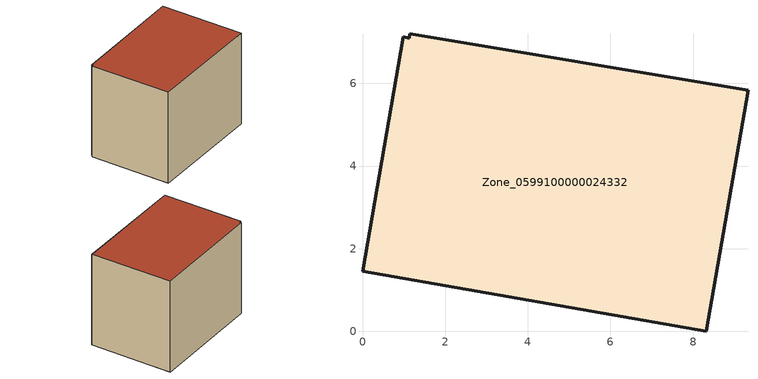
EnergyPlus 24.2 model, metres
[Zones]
Zone_0599100000024332
 floor ground (C_G): 8.32,0 0,1.45 0.98,7.13 1.13,7.1 1.14,7.2 9.33,5.84 z0
 wall outside (C_F): 8.32,0 9.33,5.84 1.14,7.2 1.13,7.1 0.98,7.13 0,1.45 8.32,0 z0:6.76
 roof outside (C_R): 0,1.45 8.32,0 9.33,5.84 1.14,7.2 1.13,7.1 0.98,7.13 z6.76
[BUILDING]
Pand.0599100000024332: North Axis=0; Terrain=City; Loads Convergence Tolerance Value=0.04; Temperature Convergence Tolerance Value=0.4; Solar Distribution=FullExterior; Maximum Number of Warmup Days=25; Minimum Number of Warmup Days=1
[Site:Location]
Rotterdam.The.Hague.AP_ZH_NLD Design_Conditions: Latitude=51.96; Longitude=4.45; Time Zone=1; Elevation=-4.5
[SITE:GROUNDTEMPERATURE:BUILDINGSURFACE]
18, 18, 18, 18, 18, 18, 18, 18, 18, 18, 18, 18
[MATERIAL] Thermal Absorptance=0.9; Solar Absorptance=0.7; Visible Absorptance=0.7
Name | Roughness | Thickness | Conductivity | Density | Specific Heat
G.TC.1946-1964 | MediumSmooth | 0.15 | 1 | 540 | 1210
F.TC.1946-1964 | Rough | 0.3 | 0.857143 | 1920 | 840
R.TC.1946-1964 | MediumRough | 0.2 | 0.235294 | 1500 | 1000
[CONSTRUCTION]
C_G: G.TC.1946-1964
C_F: F.TC.1946-1964
C_R: R.TC.1946-1964
[ZONE]
Zone_0599100000024332: Type=1; Multiplier=1; Ceiling Height=Autocalculate; Volume=Autocalculate; Floor Area=autocalculate; Part of Total Floor Area=Yes
[ZONEINFILTRATION:DESIGNFLOWRATE]
Infil_Zone_0599100000024332: Zone or ZoneList or Space or SpaceList=Zone_0599100000024332; Schedule=AlwaysOn; Design Flow Rate Calculation Method=Flow/Area; Flow Rate per Floor Area=0.003; Constant Term Coefficient=1; Temperature Term Coefficient=0; Velocity Term Coefficient=0; Velocity Squared Term Coefficient=0
[HVACTEMPLATE:ZONE:IDEALLOADSAIRSYSTEM]
Zone_0599100000024332: Maximum Heating Supply Air Temperature=50; Minimum Cooling Supply Air Temperature=13; Maximum Heating Supply Air Humidity Ratio=0.0156; Minimum Cooling Supply Air Humidity Ratio=0.0077; Heating Limit=NoLimit; Cooling Limit=NoLimit; Dehumidification Control Type=ConstantSensibleHeatRatio; Cooling Sensible Heat Ratio=0.7; Dehumidification Setpoint=60; Humidification Control Type=None; Humidification Setpoint=30; Outdoor Air Method=None; Outdoor Air Flow Rate per Person=0.00944; Outdoor Air Flow Rate per Zone Floor Area=0; Outdoor Air Flow Rate per Zone=0; Demand Controlled Ventilation Type=None; Outdoor Air Economizer Type=NoEconomizer; Heat Recovery Type=None; Sensible Heat Recovery Effectiveness=0.7; Latent Heat Recovery Effectiveness=0.65
[ZONECONTROL:THERMOSTAT]
ThermostatControl_Zone_0599100000024332: Zone or ZoneList=Zone_0599100000024332; Control Type Schedule=DualSetpointControlType; Control 1=Thermostat_Zone_0599100000024332; Temperature Difference Between Cutout And Setpoint=0
[THERMOSTATSETPOINT:DUALSETPOINT]
Thermostat_Zone_0599100000024332: Heating Setpoint Temperature Schedule=HeatingSetpoint_Zone_0599100000024332; Cooling Setpoint Temperature Schedule=CoolingSetpoint_Zone_0599100000024332
[SCHEDULE:COMPACT]
HeatingSetpoint_Zone_0599100000024332: Through: 12/31, For: AllDays, Until: 24:00, 21
CoolingSetpoint_Zone_0599100000024332: Through: 12/31, For: AllDays, Until: 24:00, 24
DualSetpointControlType: Through: 12/31, For: AllDays, Until: 24:00, 4
AlwaysOn: Through: 12/31, For: AllDays, Until: 24:00, 1
